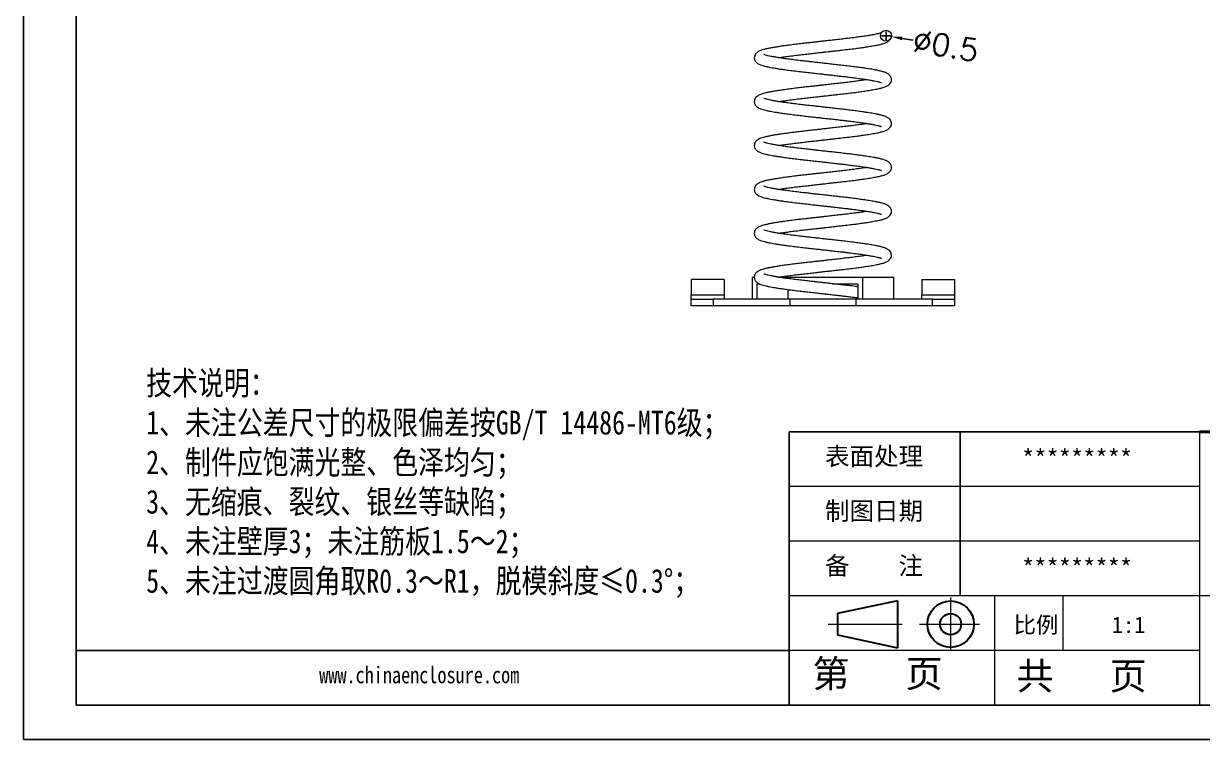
# Model space of a CAD drawing. Header units: inches. Extents: x 2412 to 2590, y 1345 to 1411.
# Drawn here: x 2412 to 2465.7, y 1345.5 to 1378.1 of the extents above; entities that cross this region are included whole.
import ezdxf

# ---------------------------------------------------------------- set-up
doc = ezdxf.new("R2010")
doc.units = ezdxf.units.IN
doc.linetypes.add('CENTER2', pattern=[28.575, 19.05, -3.175, 3.175, -3.175])
doc.layers.add('文字', color=81, linetype='Continuous')
for name, color, linetype, lineweight in [('粗实线', 7, 'Continuous', 30), ('细实线', 3, 'Continuous', 9), ('细点划线', 2, 'CENTER2', 9)]:
    doc.layers.add(name, color=color, linetype=linetype, lineweight=lineweight)
doc.styles.get("Standard").update_dxf_attribs({"font": 'txt', "bigfont": 'gbcbig.shx'})
doc.styles.add('宋体', font='', dxfattribs={"width": 0.8, "height": 3.5})
doc.styles.get('宋体').set_extended_font_data('SimSun')
doc.dimstyles.new('1', dxfattribs={"dimtxt": 1, "dimasz": 0.5, "dimexe": 0.18, "dimexo": 0.0625, "dimgap": 0.09, "dimtad": 0, "dimzin": 9, "dimdsep": 46, "dimtxsty": 'Standard', "dimcen": 0.2, "dimclrd": 3, "dimclre": 3, "dimadec": 0, "dimazin": 2, "dimtfac": 1, "dimtofl": 0, "dimtmove": 0, "dimatfit": 3, "dimfxl": 1, "dimtolj": 1, "dimtzin": 0, "dimarcsym": 0})

# ---------------------------------------------------------------- blocks, each defined once
blk = doc.blocks.new('*D138')
at = {"color": 3, "lineweight": -2}
for p, q in [((2451.06, 1377.536), (2451.46, 1377.536)), ((2451.26, 1377.336), (2451.26, 1377.736)), ((2452.494, 1377.333), (2452, 1377.414))]:
    blk.add_line(p, q, dxfattribs=at)
at = {"color": 3}
blk.add_solid([(2452.014, 1377.497), (2451.987, 1377.332), (2451.507, 1377.496)], dxfattribs=at)
at = {"layer": 'Defpoints', "color": 0}
for p in [(2451.014, 1377.577), (2451.507, 1377.496)]:
    blk.add_point(p, dxfattribs=at)
at = {"color": 0, "insert": (2453.98, 1377.089), "char_height": 1, "attachment_point": 5, "rotation": 350.6607}
blk.add_mtext('\\A1;∅0.5', dxfattribs=at)

msp = doc.modelspace()

# ---------------------------------------------------------------- linework, layer by layer
for p, q in [((2411.97, 1410.886), (2411.97, 1345.476)), ((2414.364, 1409.328), (2414.364, 1347.034)), ((2411.97, 1375.759), (2411.97, 1345.476)), ((2465.543, 1359.493), (2446.855, 1359.493)), ((2446.855, 1347.034), (2446.855, 1359.493)), ((2454.642, 1352.017), (2454.642, 1359.493)), ((2446.855, 1349.526), (2414.364, 1349.526)), ((2414.364, 1347.034), (2502.92, 1347.034)), ((2411.97, 1345.476), (2504.477, 1345.476)), ((2411.97, 1345.476), (2454.797, 1345.476))]:
    msp.add_line(p, q)
at = {"color": 7, "linetype": 'Continuous', "lineweight": 15}
for p, q in [((2451.5, 1377.484), (2451.51, 1377.536)), ((2443.885, 1366.436), (2442.385, 1366.436)), ((2442.385, 1366.436), (2442.385, 1365.728)), ((2443.885, 1366.436), (2443.885, 1365.728)), ((2445.168, 1366.536), (2445.168, 1365.536)), ((2445.168, 1366.536), (2445.265, 1366.536)), ((2446.367, 1366.536), (2450.188, 1366.536)), ((2450.188, 1366.536), (2450.188, 1365.536)), ((2450.188, 1366.536), (2451.603, 1366.536)), ((2451.603, 1366.536), (2451.603, 1365.536)), ((2452.885, 1366.436), (2454.385, 1366.436)), ((2452.885, 1366.436), (2452.885, 1365.728)), ((2454.385, 1366.436), (2454.385, 1365.728)), ((2442.385, 1365.728), (2443.885, 1365.728)), ((2442.385, 1365.536), (2442.385, 1365.728)), ((2443.885, 1365.728), (2443.885, 1365.536)), ((2445.38, 1366.236), (2445.487, 1366.236)), ((2445.38, 1366.236), (2445.38, 1365.536)), ((2446.794, 1365.972), (2446.794, 1365.536)), ((2448.83, 1366.236), (2449.976, 1366.236)), ((2449.976, 1366.236), (2449.976, 1365.536)), ((2452.885, 1365.728), (2454.385, 1365.728)), ((2452.885, 1365.536), (2452.885, 1365.728)), ((2454.385, 1365.728), (2454.385, 1365.536)), ((2442.385, 1365.236), (2442.385, 1365.536)), ((2442.385, 1365.536), (2443.385, 1365.536)), ((2443.385, 1365.236), (2442.385, 1365.236)), ((2443.385, 1365.536), (2443.385, 1365.236)), ((2446.885, 1365.536), (2443.385, 1365.536)), ((2446.885, 1365.236), (2443.385, 1365.236)), ((2446.885, 1365.536), (2446.885, 1365.236)), ((2449.885, 1365.536), (2446.885, 1365.536)), ((2449.885, 1365.236), (2446.885, 1365.236)), ((2449.885, 1365.536), (2449.885, 1365.236)), ((2453.385, 1365.536), (2449.885, 1365.536)), ((2453.385, 1365.236), (2449.885, 1365.236)), ((2453.385, 1365.236), (2453.385, 1365.536)), ((2453.385, 1365.536), (2454.385, 1365.536)), ((2454.385, 1365.236), (2453.385, 1365.236)), ((2454.385, 1365.536), (2454.385, 1365.236))]:
    msp.add_line(p, q, dxfattribs=at)
msp.add_circle((2451.26, 1377.536), 0.25, dxfattribs=at)
for points, knots in [([(2451.054, 1377.674), (2451.054, 1377.675), (2451.053, 1377.677), (2451.022, 1377.664), (2450.955, 1377.643), (2450.855, 1377.618), (2450.745, 1377.595), (2450.634, 1377.575), (2450.53, 1377.556), (2450.429, 1377.54), (2450.324, 1377.523), (2450.18, 1377.502), (2449.98, 1377.473), (2449.72, 1377.439), (2449.436, 1377.404), (2449.151, 1377.372), (2448.881, 1377.342), (2448.634, 1377.314), (2448.415, 1377.289), (2448.227, 1377.268), (2448.046, 1377.248), (2447.849, 1377.226), (2447.619, 1377.2), (2447.37, 1377.172), (2447.102, 1377.14), (2446.836, 1377.106), (2446.583, 1377.072), (2446.362, 1377.039), (2446.166, 1377.007), (2445.988, 1376.976), (2445.824, 1376.943), (2445.679, 1376.907), (2445.561, 1376.87), (2445.471, 1376.831), (2445.411, 1376.796), (2445.37, 1376.765), (2445.333, 1376.729), (2445.289, 1376.67), (2445.258, 1376.581), (2445.26, 1376.488), (2445.285, 1376.414), (2445.317, 1376.362), (2445.357, 1376.318), (2445.407, 1376.278), (2445.471, 1376.241), (2445.553, 1376.206), (2445.656, 1376.172), (2445.782, 1376.139), (2445.922, 1376.108), (2446.061, 1376.083), (2446.203, 1376.059), (2446.358, 1376.034), (2446.547, 1376.006), (2446.778, 1375.974), (2447.048, 1375.939), (2447.337, 1375.904), (2447.625, 1375.872), (2447.896, 1375.841), (2448.144, 1375.813), (2448.362, 1375.789), (2448.565, 1375.766), (2448.785, 1375.741), (2449.011, 1375.716), (2449.239, 1375.69), (2449.449, 1375.666), (2449.686, 1375.637), (2449.934, 1375.605), (2450.181, 1375.571), (2450.394, 1375.538), (2450.579, 1375.508), (2450.739, 1375.479), (2450.86, 1375.453), (2450.949, 1375.43), (2451.013, 1375.411), (2451.046, 1375.399), (2451.048, 1375.401), (2451.049, 1375.402)], [0, 0, 0, 0, 0.004777, 0.016938, 0.031225, 0.046552, 0.060141, 0.071856, 0.081849, 0.090149, 0.098633, 0.108169, 0.124432, 0.142981, 0.162048, 0.179593, 0.195952, 0.210823, 0.223545, 0.234582, 0.243927, 0.255586, 0.2695, 0.285433, 0.301436, 0.320584, 0.338648, 0.355522, 0.371639, 0.387987, 0.404878, 0.422439, 0.439888, 0.454955, 0.467484, 0.472815, 0.478642, 0.486153, 0.495544, 0.504696, 0.511654, 0.517668, 0.524373, 0.534505, 0.545818, 0.557916, 0.57349, 0.590085, 0.605489, 0.618917, 0.630603, 0.643502, 0.658081, 0.674842, 0.693696, 0.712825, 0.730397, 0.746767, 0.761607, 0.774271, 0.785258, 0.797423, 0.813203, 0.82565, 0.839204, 0.85251, 0.871674, 0.889764, 0.906671, 0.922924, 0.939387, 0.956352, 0.967953, 0.979829, 0.992581, 1, 1, 1, 1]), ([(2446.367, 1376.536), (2446.369, 1376.537), (2446.424, 1376.545), (2446.55, 1376.564), (2446.759, 1376.595), (2447.013, 1376.628), (2447.291, 1376.663), (2447.574, 1376.695), (2447.844, 1376.725), (2448.093, 1376.753), (2448.303, 1376.777), (2448.476, 1376.796), (2448.634, 1376.814), (2448.811, 1376.834), (2449.022, 1376.858), (2449.282, 1376.887), (2449.569, 1376.92), (2449.86, 1376.956), (2450.119, 1376.991), (2450.37, 1377.027), (2450.611, 1377.065), (2450.844, 1377.107), (2451.032, 1377.149), (2451.178, 1377.191), (2451.289, 1377.235), (2451.379, 1377.29), (2451.442, 1377.35), (2451.485, 1377.403), (2451.491, 1377.44), (2451.492, 1377.443)], [0, 0, 0, 0, 0.001831, 0.035884, 0.07575, 0.121284, 0.169259, 0.213578, 0.254879, 0.292827, 0.325612, 0.348475, 0.369974, 0.396019, 0.427714, 0.464862, 0.515321, 0.563751, 0.6096, 0.65258, 0.706416, 0.760997, 0.818167, 0.863033, 0.911782, 0.938246, 0.966424, 0.996519, 1, 1, 1, 1]), ([(2446.367, 1374.536), (2446.369, 1374.537), (2446.424, 1374.545), (2446.55, 1374.564), (2446.759, 1374.595), (2447.013, 1374.628), (2447.291, 1374.663), (2447.574, 1374.695), (2447.844, 1374.725), (2448.093, 1374.753), (2448.303, 1374.777), (2448.476, 1374.796), (2448.634, 1374.814), (2448.811, 1374.834), (2449.022, 1374.858), (2449.282, 1374.887), (2449.569, 1374.92), (2449.86, 1374.956), (2450.119, 1374.991), (2450.37, 1375.027), (2450.611, 1375.065), (2450.844, 1375.107), (2451.032, 1375.149), (2451.177, 1375.191), (2451.289, 1375.235), (2451.379, 1375.29), (2451.444, 1375.349), (2451.496, 1375.43), (2451.519, 1375.542), (2451.494, 1375.647), (2451.437, 1375.73), (2451.376, 1375.784), (2451.317, 1375.821), (2451.26, 1375.848), (2451.198, 1375.873), (2451.125, 1375.896), (2451.028, 1375.923), (2450.905, 1375.952), (2450.758, 1375.981), (2450.62, 1376.005), (2450.49, 1376.026), (2450.342, 1376.049), (2450.154, 1376.076), (2449.912, 1376.109), (2449.637, 1376.144), (2449.349, 1376.178), (2449.069, 1376.209), (2448.806, 1376.239), (2448.569, 1376.265), (2448.372, 1376.288), (2448.202, 1376.307), (2448.035, 1376.326), (2447.839, 1376.348), (2447.61, 1376.373), (2447.345, 1376.403), (2447.065, 1376.437), (2446.792, 1376.473), (2446.555, 1376.507), (2446.348, 1376.538), (2446.168, 1376.569), (2446.009, 1376.598), (2445.874, 1376.628), (2445.771, 1376.656), (2445.708, 1376.68), (2445.702, 1376.682), (2445.7, 1376.683)], [0, 0, 0, 0, 0.000794, 0.015557, 0.03284, 0.052581, 0.07338, 0.092593, 0.110499, 0.126951, 0.141164, 0.151076, 0.160397, 0.171688, 0.185429, 0.201534, 0.22341, 0.244406, 0.264283, 0.282916, 0.306256, 0.329919, 0.354704, 0.374155, 0.395289, 0.406762, 0.418979, 0.432026, 0.445875, 0.461651, 0.474902, 0.485622, 0.494212, 0.50317, 0.513123, 0.524094, 0.536089, 0.554771, 0.57088, 0.584623, 0.596176, 0.60772, 0.624273, 0.643135, 0.66404, 0.684219, 0.702829, 0.720183, 0.735644, 0.748813, 0.758164, 0.768454, 0.781232, 0.796421, 0.813728, 0.835287, 0.855825, 0.875191, 0.893281, 0.91101, 0.929224, 0.948244, 0.968014, 0.986473, 1, 1, 1, 1]), ([(2450.404, 1375.536), (2450.379, 1375.532), (2450.316, 1375.522), (2450.179, 1375.502), (2449.98, 1375.473), (2449.72, 1375.439), (2449.436, 1375.404), (2449.151, 1375.372), (2448.881, 1375.342), (2448.634, 1375.314), (2448.415, 1375.289), (2448.227, 1375.268), (2448.046, 1375.248), (2447.849, 1375.226), (2447.619, 1375.2), (2447.37, 1375.172), (2447.102, 1375.14), (2446.836, 1375.106), (2446.583, 1375.072), (2446.362, 1375.039), (2446.166, 1375.007), (2445.988, 1374.976), (2445.824, 1374.943), (2445.679, 1374.907), (2445.561, 1374.87), (2445.471, 1374.831), (2445.411, 1374.796), (2445.37, 1374.765), (2445.333, 1374.729), (2445.289, 1374.67), (2445.258, 1374.581), (2445.26, 1374.488), (2445.285, 1374.414), (2445.317, 1374.362), (2445.357, 1374.318), (2445.407, 1374.278), (2445.471, 1374.241), (2445.553, 1374.206), (2445.656, 1374.172), (2445.782, 1374.139), (2445.922, 1374.108), (2446.061, 1374.083), (2446.203, 1374.059), (2446.358, 1374.034), (2446.547, 1374.006), (2446.778, 1373.974), (2447.048, 1373.939), (2447.337, 1373.904), (2447.625, 1373.872), (2447.896, 1373.841), (2448.144, 1373.813), (2448.362, 1373.789), (2448.565, 1373.766), (2448.785, 1373.741), (2449.011, 1373.716), (2449.239, 1373.69), (2449.449, 1373.666), (2449.686, 1373.637), (2449.934, 1373.605), (2450.181, 1373.571), (2450.394, 1373.538), (2450.579, 1373.508), (2450.739, 1373.479), (2450.86, 1373.453), (2450.949, 1373.43), (2451.013, 1373.411), (2451.046, 1373.399), (2451.048, 1373.401), (2451.049, 1373.402)], [0, 0, 0, 0, 0.00707, 0.017576, 0.03549, 0.055923, 0.076928, 0.096255, 0.114275, 0.130657, 0.144672, 0.156829, 0.167124, 0.179968, 0.195295, 0.212847, 0.230475, 0.251568, 0.271467, 0.290055, 0.307809, 0.325818, 0.344424, 0.36377, 0.382991, 0.399589, 0.41339, 0.419262, 0.425682, 0.433955, 0.4443, 0.454383, 0.462048, 0.468672, 0.476058, 0.48722, 0.499681, 0.513009, 0.530164, 0.548445, 0.565414, 0.580206, 0.593079, 0.607289, 0.623348, 0.641812, 0.662582, 0.683653, 0.70301, 0.721043, 0.73739, 0.751341, 0.763444, 0.776845, 0.794228, 0.80794, 0.82287, 0.837527, 0.858638, 0.878566, 0.897191, 0.915094, 0.93323, 0.951919, 0.964698, 0.97778, 0.991828, 1, 1, 1, 1]), ([(2446.367, 1372.536), (2446.369, 1372.537), (2446.424, 1372.545), (2446.55, 1372.564), (2446.759, 1372.595), (2447.013, 1372.628), (2447.291, 1372.663), (2447.574, 1372.695), (2447.844, 1372.725), (2448.093, 1372.753), (2448.303, 1372.777), (2448.476, 1372.796), (2448.634, 1372.814), (2448.811, 1372.834), (2449.022, 1372.858), (2449.282, 1372.887), (2449.569, 1372.92), (2449.86, 1372.956), (2450.119, 1372.991), (2450.37, 1373.027), (2450.611, 1373.065), (2450.844, 1373.107), (2451.032, 1373.149), (2451.177, 1373.191), (2451.289, 1373.235), (2451.379, 1373.29), (2451.444, 1373.349), (2451.496, 1373.43), (2451.519, 1373.542), (2451.494, 1373.647), (2451.437, 1373.73), (2451.376, 1373.784), (2451.317, 1373.821), (2451.26, 1373.848), (2451.198, 1373.873), (2451.125, 1373.896), (2451.028, 1373.923), (2450.905, 1373.952), (2450.758, 1373.981), (2450.62, 1374.005), (2450.49, 1374.026), (2450.342, 1374.049), (2450.154, 1374.076), (2449.912, 1374.109), (2449.637, 1374.144), (2449.349, 1374.178), (2449.069, 1374.209), (2448.806, 1374.239), (2448.569, 1374.265), (2448.372, 1374.288), (2448.202, 1374.307), (2448.035, 1374.326), (2447.839, 1374.348), (2447.61, 1374.373), (2447.345, 1374.403), (2447.065, 1374.437), (2446.792, 1374.473), (2446.555, 1374.507), (2446.348, 1374.538), (2446.168, 1374.569), (2446.009, 1374.598), (2445.874, 1374.628), (2445.771, 1374.656), (2445.708, 1374.68), (2445.702, 1374.682), (2445.7, 1374.683)], [0, 0, 0, 0, 0.000794, 0.015557, 0.03284, 0.052581, 0.07338, 0.092593, 0.110499, 0.126951, 0.141164, 0.151076, 0.160397, 0.171688, 0.185429, 0.201534, 0.22341, 0.244406, 0.264283, 0.282916, 0.306256, 0.329919, 0.354704, 0.374155, 0.395289, 0.406762, 0.418979, 0.432026, 0.445875, 0.461651, 0.474902, 0.485622, 0.494212, 0.50317, 0.513123, 0.524094, 0.536089, 0.554771, 0.57088, 0.584623, 0.596176, 0.60772, 0.624273, 0.643135, 0.66404, 0.684219, 0.702829, 0.720183, 0.735644, 0.748813, 0.758164, 0.768454, 0.781232, 0.796421, 0.813728, 0.835287, 0.855825, 0.875191, 0.893281, 0.91101, 0.929224, 0.948244, 0.968014, 0.986473, 1, 1, 1, 1]), ([(2450.404, 1373.536), (2450.379, 1373.532), (2450.316, 1373.522), (2450.179, 1373.502), (2449.98, 1373.473), (2449.72, 1373.439), (2449.436, 1373.404), (2449.151, 1373.372), (2448.881, 1373.342), (2448.634, 1373.314), (2448.415, 1373.289), (2448.227, 1373.268), (2448.046, 1373.248), (2447.849, 1373.226), (2447.619, 1373.2), (2447.37, 1373.172), (2447.102, 1373.14), (2446.836, 1373.106), (2446.583, 1373.072), (2446.362, 1373.039), (2446.166, 1373.007), (2445.988, 1372.976), (2445.824, 1372.943), (2445.679, 1372.907), (2445.561, 1372.87), (2445.471, 1372.831), (2445.411, 1372.796), (2445.37, 1372.765), (2445.333, 1372.729), (2445.289, 1372.67), (2445.258, 1372.581), (2445.26, 1372.488), (2445.285, 1372.414), (2445.317, 1372.362), (2445.357, 1372.318), (2445.407, 1372.278), (2445.471, 1372.241), (2445.553, 1372.206), (2445.656, 1372.172), (2445.782, 1372.139), (2445.922, 1372.108), (2446.061, 1372.083), (2446.203, 1372.059), (2446.358, 1372.034), (2446.547, 1372.006), (2446.778, 1371.974), (2447.048, 1371.939), (2447.337, 1371.904), (2447.625, 1371.872), (2447.896, 1371.841), (2448.144, 1371.813), (2448.362, 1371.789), (2448.565, 1371.766), (2448.785, 1371.741), (2449.011, 1371.716), (2449.239, 1371.69), (2449.449, 1371.666), (2449.686, 1371.637), (2449.934, 1371.605), (2450.181, 1371.571), (2450.394, 1371.538), (2450.579, 1371.508), (2450.739, 1371.479), (2450.86, 1371.453), (2450.949, 1371.43), (2451.013, 1371.411), (2451.046, 1371.399), (2451.048, 1371.401), (2451.049, 1371.402)], [0, 0, 0, 0, 0.00707, 0.017576, 0.03549, 0.055923, 0.076928, 0.096255, 0.114275, 0.130657, 0.144672, 0.156829, 0.167124, 0.179968, 0.195295, 0.212847, 0.230475, 0.251568, 0.271467, 0.290055, 0.307809, 0.325818, 0.344424, 0.36377, 0.382991, 0.399589, 0.41339, 0.419262, 0.425682, 0.433955, 0.4443, 0.454383, 0.462048, 0.468672, 0.476058, 0.48722, 0.499681, 0.513009, 0.530164, 0.548445, 0.565414, 0.580206, 0.593079, 0.607289, 0.623348, 0.641812, 0.662582, 0.683653, 0.70301, 0.721043, 0.73739, 0.751341, 0.763444, 0.776845, 0.794228, 0.80794, 0.82287, 0.837527, 0.858638, 0.878566, 0.897191, 0.915094, 0.93323, 0.951919, 0.964698, 0.97778, 0.991828, 1, 1, 1, 1]), ([(2446.367, 1370.536), (2446.369, 1370.537), (2446.424, 1370.545), (2446.55, 1370.564), (2446.759, 1370.595), (2447.013, 1370.628), (2447.291, 1370.663), (2447.574, 1370.695), (2447.844, 1370.725), (2448.093, 1370.753), (2448.303, 1370.777), (2448.476, 1370.796), (2448.634, 1370.814), (2448.811, 1370.834), (2449.022, 1370.858), (2449.282, 1370.887), (2449.569, 1370.92), (2449.86, 1370.956), (2450.119, 1370.991), (2450.37, 1371.027), (2450.611, 1371.065), (2450.844, 1371.107), (2451.032, 1371.149), (2451.177, 1371.191), (2451.289, 1371.235), (2451.379, 1371.29), (2451.444, 1371.349), (2451.496, 1371.43), (2451.519, 1371.542), (2451.494, 1371.647), (2451.437, 1371.73), (2451.376, 1371.784), (2451.317, 1371.821), (2451.26, 1371.848), (2451.198, 1371.873), (2451.125, 1371.896), (2451.028, 1371.923), (2450.905, 1371.952), (2450.758, 1371.981), (2450.62, 1372.005), (2450.49, 1372.026), (2450.342, 1372.049), (2450.154, 1372.076), (2449.912, 1372.109), (2449.637, 1372.144), (2449.349, 1372.178), (2449.069, 1372.209), (2448.806, 1372.239), (2448.569, 1372.265), (2448.372, 1372.288), (2448.202, 1372.307), (2448.035, 1372.326), (2447.839, 1372.348), (2447.61, 1372.373), (2447.345, 1372.403), (2447.065, 1372.437), (2446.792, 1372.473), (2446.555, 1372.507), (2446.348, 1372.538), (2446.168, 1372.569), (2446.009, 1372.598), (2445.874, 1372.628), (2445.771, 1372.656), (2445.708, 1372.68), (2445.702, 1372.682), (2445.7, 1372.683)], [0, 0, 0, 0, 0.000794, 0.015557, 0.03284, 0.052581, 0.07338, 0.092593, 0.110499, 0.126951, 0.141164, 0.151076, 0.160397, 0.171688, 0.185429, 0.201534, 0.22341, 0.244406, 0.264283, 0.282916, 0.306256, 0.329919, 0.354704, 0.374155, 0.395289, 0.406762, 0.418979, 0.432026, 0.445875, 0.461651, 0.474902, 0.485622, 0.494212, 0.50317, 0.513123, 0.524094, 0.536089, 0.554771, 0.57088, 0.584623, 0.596176, 0.60772, 0.624273, 0.643135, 0.66404, 0.684219, 0.702829, 0.720183, 0.735644, 0.748813, 0.758164, 0.768454, 0.781232, 0.796421, 0.813728, 0.835287, 0.855825, 0.875191, 0.893281, 0.91101, 0.929224, 0.948244, 0.968014, 0.986473, 1, 1, 1, 1]), ([(2450.404, 1371.536), (2450.379, 1371.532), (2450.316, 1371.522), (2450.179, 1371.502), (2449.98, 1371.473), (2449.72, 1371.439), (2449.436, 1371.404), (2449.151, 1371.372), (2448.881, 1371.342), (2448.634, 1371.314), (2448.415, 1371.289), (2448.227, 1371.268), (2448.046, 1371.248), (2447.849, 1371.226), (2447.619, 1371.2), (2447.37, 1371.172), (2447.102, 1371.14), (2446.836, 1371.106), (2446.583, 1371.072), (2446.362, 1371.039), (2446.166, 1371.007), (2445.988, 1370.976), (2445.824, 1370.943), (2445.679, 1370.907), (2445.561, 1370.87), (2445.471, 1370.831), (2445.411, 1370.796), (2445.37, 1370.765), (2445.333, 1370.729), (2445.289, 1370.67), (2445.258, 1370.581), (2445.26, 1370.488), (2445.285, 1370.414), (2445.317, 1370.362), (2445.357, 1370.318), (2445.407, 1370.278), (2445.471, 1370.241), (2445.553, 1370.206), (2445.656, 1370.172), (2445.782, 1370.139), (2445.922, 1370.108), (2446.061, 1370.083), (2446.203, 1370.059), (2446.358, 1370.034), (2446.547, 1370.006), (2446.778, 1369.974), (2447.048, 1369.939), (2447.337, 1369.904), (2447.625, 1369.872), (2447.896, 1369.841), (2448.144, 1369.813), (2448.362, 1369.789), (2448.565, 1369.766), (2448.785, 1369.741), (2449.011, 1369.716), (2449.239, 1369.69), (2449.449, 1369.666), (2449.686, 1369.637), (2449.934, 1369.605), (2450.181, 1369.571), (2450.394, 1369.538), (2450.579, 1369.508), (2450.739, 1369.479), (2450.86, 1369.453), (2450.949, 1369.43), (2451.013, 1369.411), (2451.046, 1369.399), (2451.048, 1369.401), (2451.049, 1369.402)], [0, 0, 0, 0, 0.00707, 0.017576, 0.03549, 0.055923, 0.076928, 0.096255, 0.114275, 0.130657, 0.144672, 0.156829, 0.167124, 0.179968, 0.195295, 0.212847, 0.230475, 0.251568, 0.271467, 0.290055, 0.307809, 0.325818, 0.344424, 0.36377, 0.382991, 0.399589, 0.41339, 0.419262, 0.425682, 0.433955, 0.4443, 0.454383, 0.462048, 0.468672, 0.476058, 0.48722, 0.499681, 0.513009, 0.530164, 0.548445, 0.565414, 0.580206, 0.593079, 0.607289, 0.623348, 0.641812, 0.662582, 0.683653, 0.70301, 0.721043, 0.73739, 0.751341, 0.763444, 0.776845, 0.794228, 0.80794, 0.82287, 0.837527, 0.858638, 0.878566, 0.897191, 0.915094, 0.93323, 0.951919, 0.964698, 0.97778, 0.991828, 1, 1, 1, 1]), ([(2446.367, 1368.536), (2446.369, 1368.537), (2446.424, 1368.545), (2446.55, 1368.564), (2446.759, 1368.595), (2447.013, 1368.628), (2447.291, 1368.663), (2447.574, 1368.695), (2447.844, 1368.725), (2448.093, 1368.753), (2448.303, 1368.777), (2448.476, 1368.796), (2448.634, 1368.814), (2448.811, 1368.834), (2449.022, 1368.858), (2449.282, 1368.887), (2449.569, 1368.92), (2449.86, 1368.956), (2450.119, 1368.991), (2450.37, 1369.027), (2450.611, 1369.065), (2450.844, 1369.107), (2451.032, 1369.149), (2451.177, 1369.191), (2451.289, 1369.235), (2451.379, 1369.29), (2451.444, 1369.349), (2451.496, 1369.43), (2451.519, 1369.542), (2451.494, 1369.647), (2451.437, 1369.73), (2451.376, 1369.784), (2451.317, 1369.821), (2451.26, 1369.848), (2451.198, 1369.873), (2451.125, 1369.896), (2451.028, 1369.923), (2450.905, 1369.952), (2450.758, 1369.981), (2450.62, 1370.005), (2450.49, 1370.026), (2450.342, 1370.049), (2450.154, 1370.076), (2449.912, 1370.109), (2449.637, 1370.144), (2449.349, 1370.178), (2449.069, 1370.209), (2448.806, 1370.239), (2448.569, 1370.265), (2448.372, 1370.288), (2448.202, 1370.307), (2448.035, 1370.326), (2447.839, 1370.348), (2447.61, 1370.373), (2447.345, 1370.403), (2447.065, 1370.437), (2446.792, 1370.473), (2446.555, 1370.507), (2446.348, 1370.538), (2446.168, 1370.569), (2446.009, 1370.598), (2445.874, 1370.628), (2445.771, 1370.656), (2445.708, 1370.68), (2445.702, 1370.682), (2445.7, 1370.683)], [0, 0, 0, 0, 0.000794, 0.015557, 0.03284, 0.052581, 0.07338, 0.092593, 0.110499, 0.126951, 0.141164, 0.151076, 0.160397, 0.171688, 0.185429, 0.201534, 0.22341, 0.244406, 0.264283, 0.282916, 0.306256, 0.329919, 0.354704, 0.374155, 0.395289, 0.406762, 0.418979, 0.432026, 0.445875, 0.461651, 0.474902, 0.485622, 0.494212, 0.50317, 0.513123, 0.524094, 0.536089, 0.554771, 0.57088, 0.584623, 0.596176, 0.60772, 0.624273, 0.643135, 0.66404, 0.684219, 0.702829, 0.720183, 0.735644, 0.748813, 0.758164, 0.768454, 0.781232, 0.796421, 0.813728, 0.835287, 0.855825, 0.875191, 0.893281, 0.91101, 0.929224, 0.948244, 0.968014, 0.986473, 1, 1, 1, 1]), ([(2450.404, 1369.536), (2450.379, 1369.532), (2450.316, 1369.522), (2450.179, 1369.502), (2449.98, 1369.473), (2449.72, 1369.439), (2449.436, 1369.404), (2449.151, 1369.372), (2448.881, 1369.342), (2448.634, 1369.314), (2448.415, 1369.289), (2448.227, 1369.268), (2448.046, 1369.248), (2447.849, 1369.226), (2447.619, 1369.2), (2447.37, 1369.172), (2447.102, 1369.14), (2446.836, 1369.106), (2446.583, 1369.072), (2446.362, 1369.039), (2446.166, 1369.007), (2445.988, 1368.976), (2445.824, 1368.943), (2445.679, 1368.907), (2445.561, 1368.87), (2445.471, 1368.831), (2445.411, 1368.796), (2445.37, 1368.765), (2445.333, 1368.729), (2445.289, 1368.67), (2445.258, 1368.581), (2445.26, 1368.488), (2445.285, 1368.414), (2445.317, 1368.362), (2445.357, 1368.318), (2445.407, 1368.278), (2445.471, 1368.241), (2445.553, 1368.206), (2445.656, 1368.172), (2445.782, 1368.139), (2445.922, 1368.108), (2446.061, 1368.083), (2446.203, 1368.059), (2446.358, 1368.034), (2446.547, 1368.006), (2446.778, 1367.974), (2447.048, 1367.939), (2447.337, 1367.904), (2447.625, 1367.872), (2447.896, 1367.841), (2448.144, 1367.813), (2448.362, 1367.789), (2448.565, 1367.766), (2448.785, 1367.741), (2449.011, 1367.716), (2449.239, 1367.69), (2449.449, 1367.666), (2449.686, 1367.637), (2449.934, 1367.605), (2450.181, 1367.571), (2450.394, 1367.538), (2450.579, 1367.508), (2450.739, 1367.479), (2450.86, 1367.453), (2450.949, 1367.43), (2451.013, 1367.411), (2451.046, 1367.399), (2451.048, 1367.401), (2451.049, 1367.402)], [0, 0, 0, 0, 0.00707, 0.017576, 0.03549, 0.055923, 0.076928, 0.096255, 0.114275, 0.130657, 0.144672, 0.156829, 0.167124, 0.179968, 0.195295, 0.212847, 0.230475, 0.251568, 0.271467, 0.290055, 0.307809, 0.325818, 0.344424, 0.36377, 0.382991, 0.399589, 0.41339, 0.419262, 0.425682, 0.433955, 0.4443, 0.454383, 0.462048, 0.468672, 0.476058, 0.48722, 0.499681, 0.513009, 0.530164, 0.548445, 0.565414, 0.580206, 0.593079, 0.607289, 0.623348, 0.641812, 0.662582, 0.683653, 0.70301, 0.721043, 0.73739, 0.751341, 0.763444, 0.776845, 0.794228, 0.80794, 0.82287, 0.837527, 0.858638, 0.878566, 0.897191, 0.915094, 0.93323, 0.951919, 0.964698, 0.97778, 0.991828, 1, 1, 1, 1]), ([(2451.51, 1367.536), (2451.505, 1367.575), (2451.496, 1367.647), (2451.437, 1367.73), (2451.376, 1367.784), (2451.317, 1367.821), (2451.26, 1367.848), (2451.198, 1367.873), (2451.125, 1367.896), (2451.028, 1367.923), (2450.905, 1367.952), (2450.758, 1367.981), (2450.62, 1368.005), (2450.49, 1368.026), (2450.342, 1368.049), (2450.154, 1368.076), (2449.912, 1368.109), (2449.637, 1368.144), (2449.349, 1368.178), (2449.069, 1368.209), (2448.806, 1368.239), (2448.569, 1368.265), (2448.372, 1368.288), (2448.202, 1368.307), (2448.035, 1368.326), (2447.839, 1368.348), (2447.61, 1368.373), (2447.345, 1368.403), (2447.065, 1368.437), (2446.792, 1368.473), (2446.555, 1368.507), (2446.348, 1368.538), (2446.168, 1368.569), (2446.009, 1368.598), (2445.874, 1368.628), (2445.771, 1368.656), (2445.708, 1368.68), (2445.702, 1368.682), (2445.7, 1368.683)], [0, 0, 0, 0, 0.028471, 0.052384, 0.07173, 0.087233, 0.103399, 0.121359, 0.141159, 0.162806, 0.19652, 0.22559, 0.250392, 0.271241, 0.292074, 0.321946, 0.355985, 0.393711, 0.430128, 0.463712, 0.49503, 0.522931, 0.546696, 0.563571, 0.582141, 0.605202, 0.632612, 0.663845, 0.702751, 0.739814, 0.774765, 0.807411, 0.839404, 0.872275, 0.9066, 0.942277, 0.975588, 1, 1, 1, 1]), ([(2450.404, 1367.536), (2450.379, 1367.532), (2450.316, 1367.522), (2450.179, 1367.502), (2449.98, 1367.473), (2449.72, 1367.439), (2449.436, 1367.404), (2449.151, 1367.372), (2448.881, 1367.342), (2448.634, 1367.314), (2448.415, 1367.289), (2448.227, 1367.268), (2448.046, 1367.248), (2447.849, 1367.226), (2447.619, 1367.2), (2447.37, 1367.172), (2447.102, 1367.14), (2446.836, 1367.106), (2446.583, 1367.072), (2446.362, 1367.039), (2446.166, 1367.007), (2445.988, 1366.976), (2445.824, 1366.943), (2445.679, 1366.907), (2445.561, 1366.87), (2445.471, 1366.831), (2445.411, 1366.796), (2445.37, 1366.765), (2445.333, 1366.729), (2445.289, 1366.67), (2445.258, 1366.581), (2445.26, 1366.488), (2445.285, 1366.414), (2445.317, 1366.362), (2445.357, 1366.318), (2445.407, 1366.278), (2445.471, 1366.241), (2445.553, 1366.206), (2445.656, 1366.172), (2445.782, 1366.139), (2445.922, 1366.108), (2446.061, 1366.083), (2446.203, 1366.059), (2446.358, 1366.034), (2446.547, 1366.006), (2446.778, 1365.974), (2447.048, 1365.939), (2447.337, 1365.904), (2447.625, 1365.872), (2447.896, 1365.841), (2448.144, 1365.813), (2448.362, 1365.789), (2448.565, 1365.766), (2448.785, 1365.741), (2449.011, 1365.716), (2449.239, 1365.69), (2449.449, 1365.666), (2449.686, 1365.637), (2449.863, 1365.615), (2449.963, 1365.601), (2449.976, 1365.599)], [0, 0, 0, 0, 0.008203, 0.020392, 0.041177, 0.064885, 0.089255, 0.111679, 0.132587, 0.151595, 0.167854, 0.18196, 0.193904, 0.208806, 0.22659, 0.246954, 0.267408, 0.29188, 0.314968, 0.336534, 0.357134, 0.378028, 0.399616, 0.422062, 0.444363, 0.463621, 0.479634, 0.486447, 0.493895, 0.503494, 0.515497, 0.527195, 0.536088, 0.543773, 0.552344, 0.565294, 0.579752, 0.595215, 0.61512, 0.63633, 0.656018, 0.67318, 0.688117, 0.704603, 0.723236, 0.744658, 0.768756, 0.793204, 0.815663, 0.836586, 0.855553, 0.871738, 0.885782, 0.90133, 0.921498, 0.937407, 0.954729, 0.971736, 0.99623, 1, 1, 1, 1]), ([(2446.366, 1366.536), (2446.369, 1366.536), (2446.424, 1366.545), (2446.55, 1366.564), (2446.759, 1366.595), (2447.013, 1366.628), (2447.291, 1366.663), (2447.574, 1366.695), (2447.844, 1366.725), (2448.093, 1366.753), (2448.303, 1366.777), (2448.476, 1366.796), (2448.634, 1366.814), (2448.811, 1366.834), (2449.022, 1366.858), (2449.282, 1366.887), (2449.569, 1366.92), (2449.86, 1366.956), (2450.119, 1366.991), (2450.37, 1367.027), (2450.611, 1367.065), (2450.844, 1367.107), (2451.032, 1367.149), (2451.178, 1367.191), (2451.289, 1367.235), (2451.379, 1367.29), (2451.443, 1367.349), (2451.498, 1367.431), (2451.506, 1367.5), (2451.51, 1367.536)], [0, 0, 0, 0, 0.001994, 0.035097, 0.073852, 0.118117, 0.164754, 0.207836, 0.247986, 0.284876, 0.316747, 0.338972, 0.359872, 0.38519, 0.416002, 0.452114, 0.501166, 0.548246, 0.592817, 0.634598, 0.686933, 0.739992, 0.795568, 0.839183, 0.886573, 0.912299, 0.939691, 0.968947, 1, 1, 1, 1]), ([(2449.976, 1366.1), (2449.957, 1366.103), (2449.849, 1366.118), (2449.636, 1366.144), (2449.349, 1366.178), (2449.069, 1366.209), (2448.806, 1366.239), (2448.569, 1366.265), (2448.372, 1366.288), (2448.202, 1366.307), (2448.035, 1366.326), (2447.839, 1366.348), (2447.61, 1366.373), (2447.345, 1366.403), (2447.065, 1366.437), (2446.792, 1366.473), (2446.555, 1366.507), (2446.348, 1366.538), (2446.168, 1366.569), (2446.009, 1366.598), (2445.874, 1366.628), (2445.771, 1366.656), (2445.708, 1366.68), (2445.702, 1366.682), (2445.7, 1366.683)], [0, 0, 0, 0, 0.012512, 0.070359, 0.126197, 0.177693, 0.225714, 0.268496, 0.304936, 0.330811, 0.359284, 0.394644, 0.436673, 0.484563, 0.54422, 0.601049, 0.65464, 0.704697, 0.753753, 0.804155, 0.856786, 0.911491, 0.962568, 1, 1, 1, 1])]:
    msp.add_open_spline(points, degree=3, knots=knots, dxfattribs=at)
at = {"layer": '粗实线', "color": 7, "lineweight": 40}
msp.add_line((2502.92, 1359.493), (2465.543, 1359.493), dxfattribs=at)
at = {"layer": '粗实线', "color": 7}
for p, q in [((2451.78, 1351.784), (2449.057, 1351.207)), ((2451.78, 1351.784), (2451.78, 1349.651)), ((2449.057, 1351.207), (2449.057, 1350.244)), ((2449.057, 1350.244), (2451.78, 1349.651))]:
    msp.add_line(p, q, dxfattribs=at)
for radius in [1.059, 0.481]:
    msp.add_circle((2454.203, 1350.726), radius, dxfattribs=at)
at = {"layer": '细实线', "color": 7}
for p, q in [((2465.543, 1359.493), (2465.543, 1347.034)), ((2465.543, 1357.001), (2446.855, 1357.001)), ((2465.543, 1354.509), (2446.855, 1354.509)), ((2502.92, 1352.017), (2446.855, 1352.017)), ((2456.199, 1352.017), (2456.199, 1347.034)), ((2459.314, 1352.017), (2459.314, 1349.526)), ((2465.543, 1349.526), (2446.855, 1349.526))]:
    msp.add_line(p, q, dxfattribs=at)
at = {"layer": '细点划线', "color": 7}
for p, q in [((2454.203, 1351.944), (2454.203, 1349.526)), ((2448.623, 1350.726), (2451.988, 1350.726)), ((2452.787, 1350.726), (2455.523, 1350.726))]:
    msp.add_line(p, q, dxfattribs=at)

# ---------------------------------------------------------------- texts
at = {"char_height": 0.81947, "width": 465.74331, "attachment_point": 1}
for s, insert in [('{\\fSimHei|b0|i0|c134|p49;表面处理}', (2448.48, 1358.786)), ('{\\fSimHei|b0|i0|c134|p49;*********}', (2457.455, 1358.68)), ('{\\fSimHei|b0|i0|c134|p49;制图日期}', (2448.48, 1356.294)), ('{\\fSimHei|b0|i0|c134|p49;备    注}', (2448.48, 1353.802)), ('{\\fSimHei|b0|i0|c134|p49;*********}', (2457.455, 1353.697))]:
    msp.add_mtext(s, dxfattribs=dict(at, insert=insert))
at = {"layer": '文字', "color": 0, "attachment_point": 1, "style": '宋体'}
for s, insert, char_height, width in [('{\\H1.111x;技术说明：\\P1、未注公差尺寸的极限偏差按GB/T 14486-MT6级；\\P2、制件应饱满光整、色泽均匀；\\P3、无缩痕、裂纹、银丝等缺陷；\\P4、未注壁厚3；未注筋板1.5～2；\\P5、未注过渡圆角取R0.3～R1，脱模斜度≤0.3%%D；}', (2417.555, 1362.254), 0.97335, 35.45279), ('www.chinaenclosure.com', (2425.437, 1348.796), 0.76138, 13.37669)]:
    msp.add_mtext(s, dxfattribs=dict(at, insert=insert, char_height=char_height, width=width))
at = {"layer": '细实线', "color": 7, "attachment_point": 1}
for s, insert, char_height, width in [('{\\fSimSun|b0|i0|c134|p54;比例}', (2457.071, 1351.074), 0.74754, 3.28145), ('{\\fSimSun|b0|i0|c134|p54;1:1}', (2461.549, 1351.074), 0.74754, 3.28145), ('{\\fSimSun|b0|i0|c134|p54;第   页}', (2447.903, 1349.097), 1.24589, 9.34419), ('{\\fSimSun|b0|i0|c134|p54; 共   页}', (2456.352, 1348.992), 1.24589, 9.34419)]:
    msp.add_mtext(s, dxfattribs=dict(at, insert=insert, char_height=char_height, width=width))

# ---------------------------------------------------------------- dimensions: what is measured, and where the dimension line sits
dim = msp.add_diameter_dim_2p(p1=(2451.014, 1377.577), p2=(2451.507, 1377.496), dimstyle='1')
dim.commit()
dim.dimension.update_dxf_attribs({"geometry": '*D138', "text_midpoint": (2453.98, 1377.089)})

doc.saveas('drawing.dxf')
